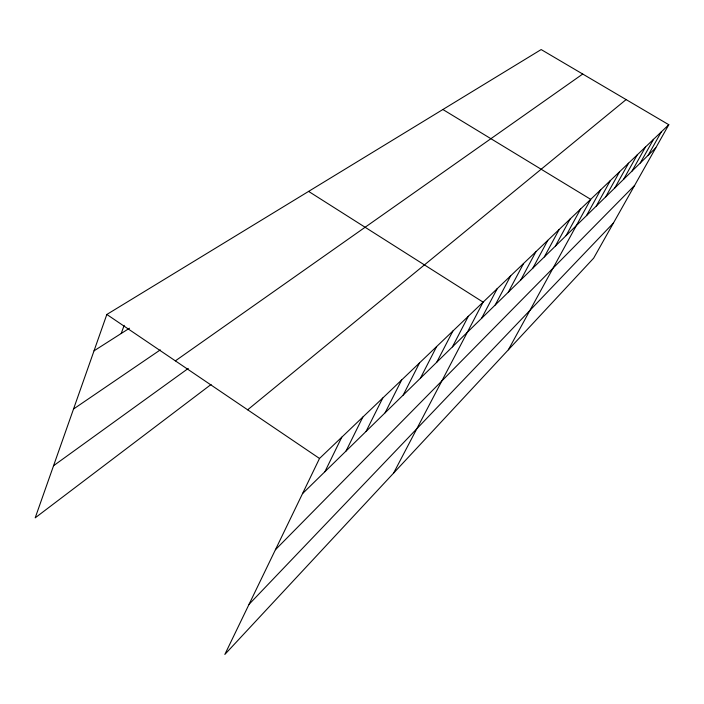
<?xml version="1.0" encoding="UTF-8"?>
<svg xmlns="http://www.w3.org/2000/svg" width="704" height="704" viewBox="0 0 704 704"><rect width="100%" height="100%" fill="white"/><g stroke="black" fill="none" stroke-linecap="round" stroke-linejoin="round"><path stroke-width="1.06" d="M668.8 124.722L319.51 458.462L224.84 654.438L593.657 258.157L668.8 124.722L541.165 49.562L106.841 314.459L35.2 517.836L211.068 384.481M121.211 333.502L124.159 325.345M324.887 471.733L341.774 437.184M346.042 451.026L362.824 417.076M366.089 431.402L382.756 398.033M385.114 412.782L401.65 379.975M403.19 395.085L419.584 362.842M420.385 378.25L436.647 346.544M436.77 362.208L452.883 331.03M452.399 346.914L468.354 316.246M393.571 473.141L483.111 302.139L308.607 191.4M481.571 318.358L497.218 288.666M495.211 304.999L510.699 275.792M508.279 292.213L523.6 263.463M520.793 279.963L535.955 251.654M532.805 268.206L547.809 240.328M544.342 256.916L559.178 229.46M555.421 246.066L570.099 219.023M566.078 235.638L580.606 208.991M508.35 349.818L590.7 199.346L442.886 109.507M586.502 215.644L600.714 189.781M596.297 206.052L610.35 180.576M605.73 196.821L619.626 171.706M614.83 187.915L628.566 163.17M623.603 179.335L637.19 154.933M632.069 171.046L645.506 146.978M640.244 163.038L653.541 139.304M648.155 155.294L661.302 131.894M249.04 604.34L613.501 222.922M275.414 549.745L634.621 185.425M302.526 493.618L655.794 147.814M247.65 409.807L626.12 99.59M53.566 465.714L188.267 368.43M175.366 360.862L582.727 74.034M73.533 409.015L160.31 349.888M94.028 350.838L129.492 328.214M106.841 314.459L319.51 458.462"/></g></svg>
